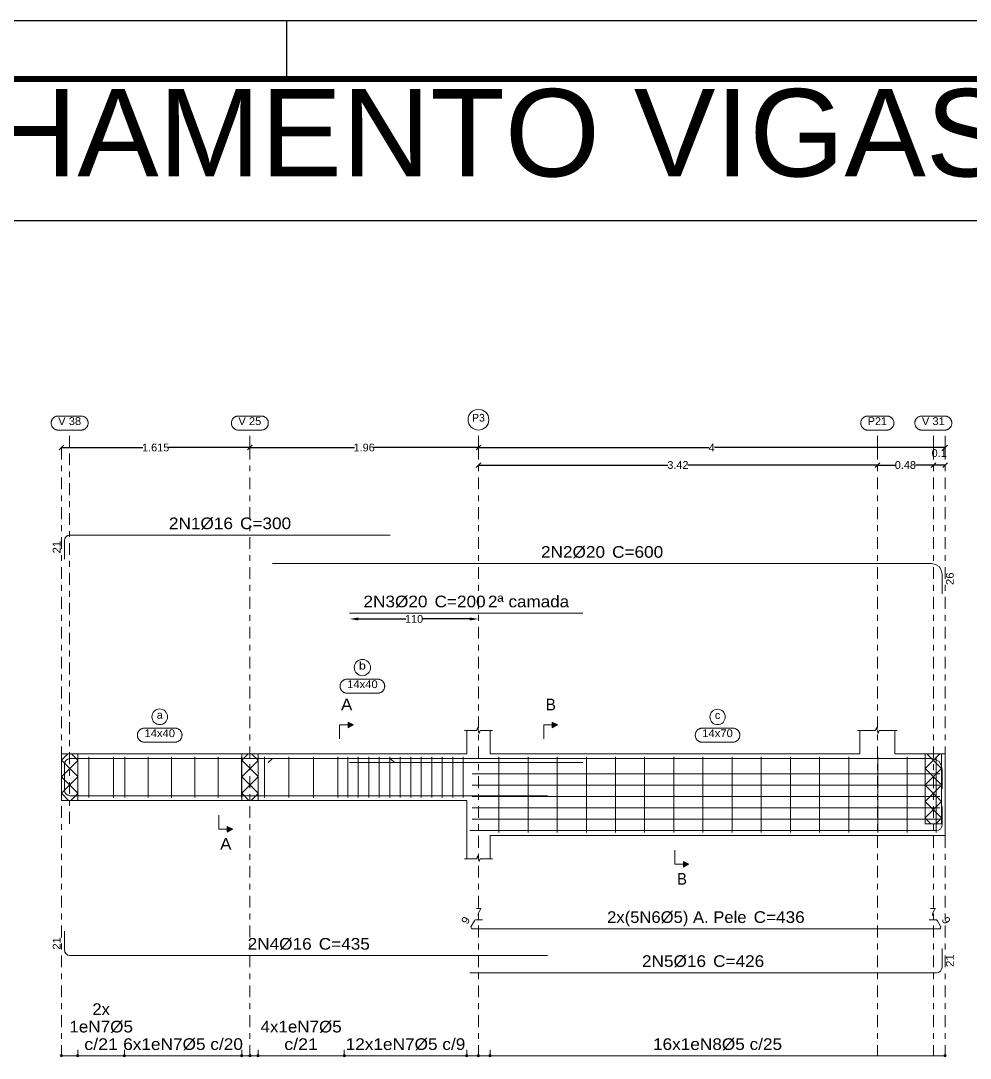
# Model space of a CAD drawing. Header units: centimetres. Extents: x 3194 to 3278, y -951 to -517.
# Drawn here: x 3218.35 to 3234.64, y -785.77 to -767.97 of the extents above; entities that cross this region are included whole.
import ezdxf
from ezdxf.enums import TextEntityAlignment as Align

# ---------------------------------------------------------------- set-up
doc = ezdxf.new("R2010")
doc.units = ezdxf.units.CM
doc.linetypes.add('CYPE_RAYAPUNTO', pattern=[0.4125, 0.2025, -0.105, 0, -0.105])
for name, color, linetype, lineweight in [('ARM_LONGITUDINAL_Ø16', 35, 'Continuous', 9), ('ARM_LONGITUDINAL_Ø20', 30, 'Continuous', 9), ('ARM_LONGITUDINAL_Ø5', 151, 'Continuous', 9), ('ARM_TRANSVERSAL_Ø5', 120, 'Continuous', 9), ('ELE_ARM_TRANS_TXT_EST', 7, 'Continuous', 9), ('ELE_CONT_NOS', 7, 'Continuous', 9), ('ELE_CONT_VIG_CONCRETO', 7, 'Continuous', 9), ('ELE_COT_COMPRIMENTO_PROJETADO', 8, 'Continuous', 0), ('ELE_COT_COT_ANCORAGENS', 8, 'Continuous', 0), ('ELE_COT_COT_ARM', 8, 'Continuous', 0), ('ELE_COT_COT_EST', 8, 'Continuous', 0), ('ELE_COT_COT_LIN_APOIOS', 8, 'CYPE_RAYAPUNTO', 0), ('ELE_REF_COT_LIN_AUX_COTA', 8, 'CYPE_RAYAPUNTO', 9), ('ELE_REF_LINHAS_MARCAS_PLANTA', 8, 'Continuous', 9), ('ELE_REF_MARCAS_PLANTA', 8, 'Continuous', 9), ('ELE_REF_REF_NOME', 8, 'Continuous', 9), ('ELE_REF_REF_REFERENCIA', 8, 'Continuous', 9), ('ELE_REF_TEXTO_REF_NOME', 8, 'Continuous', 9), ('ELE_REF_TEXTO_REF_REFERENCIA', 8, 'Continuous', 9), ('POR_ARM_LONG_ARM_TEXTOS', 7, 'Continuous', 9), ('POR_ARM_LONG_TXT_COMP', 7, 'Continuous', 9), ('POR_ARM_LONG_TXT_IND_LAYER_ARM_LONG', 7, 'Continuous', 9)]:
    doc.layers.add(name, color=color, linetype=linetype, lineweight=lineweight)
doc.layers.add('ARQ-FOLHA', color=7, linetype='Continuous')
doc.styles.add('CYPETXT', font='arial.ttf', dxfattribs={"height": 0.2})
doc.styles.add('CYPETXT_0.2', font='arial.ttf', dxfattribs={"height": 0.133333})
doc.styles.add('TQS_ARIAL', font='arial.ttf')
doc.dimstyles.new('cype_arrow', dxfattribs={"dimtxt": 0.18, "dimasz": 0.15, "dimexe": 0.05, "dimexo": 0.05, "dimgap": 0, "dimtad": 0, "dimdec": 4, "dimzin": 0, "dimdsep": 46, "dimtxsty": 'CYPETXT_0.2', "dimcen": 0.09, "dimadec": 0, "dimazin": 0, "dimtfac": 1, "dimtdec": 4, "dimtofl": 0, "dimtmove": 2, "dimatfit": 3, "dimfxl": 1, "dimtolj": 1, "dimtzin": 0, "dimarcsym": 0})
doc.dimstyles.new('cype_oblique', dxfattribs={"dimtxt": 0.18, "dimasz": 0.18, "dimexe": 0.05, "dimexo": 0.05, "dimgap": 0, "dimtad": 0, "dimdec": 4, "dimzin": 0, "dimdsep": 46, "dimtxsty": 'CYPETXT_0.2', "dimblk": 'OBLIQUE', "dimtsz": 0.04, "dimcen": 0.09, "dimadec": 0, "dimazin": 0, "dimtfac": 1, "dimtdec": 4, "dimtofl": 0, "dimtmove": 2, "dimatfit": 3, "dimfxl": 1, "dimtolj": 1, "dimtzin": 0, "dimarcsym": 0})

# ---------------------------------------------------------------- blocks, each defined once
blk = doc.blocks.new('*D1432')
at = {"layer": 'Defpoints', "color": 0, "transparency": 16777216}
for p in [(3226.203, -775.592), (3226.203, -775.592), (3233.043, -775.592)]:
    blk.add_point(p, dxfattribs=at)
at = {"layer": 'ELE_COT_COMPRIMENTO_PROJETADO', "color": 0, "lineweight": -2, "transparency": 16777216}
for p, q in [((3226.163, -775.632), (3226.243, -775.552)), ((3233.003, -775.632), (3233.083, -775.552)), ((3226.203, -775.592), (3229.451, -775.592)), ((3233.043, -775.592), (3229.795, -775.592))]:
    blk.add_line(p, q, dxfattribs=at)
at = {"layer": 'ELE_COT_COMPRIMENTO_PROJETADO', "color": 0, "transparency": 16777216, "insert": (3229.623, -775.592), "char_height": 0.1333, "attachment_point": 5, "style": 'CYPETXT_0.2'}
blk.add_mtext('\\A1;3.42', dxfattribs=at)
blk = doc.blocks.new('_OBLIQUE')
at = {"color": 0, "linetype": 'ByBlock'}
blk.add_line((-0.5, -0.5), (0.5, 0.5), dxfattribs=at)
blk = doc.blocks.new('*D1433')
at = {"layer": 'Defpoints', "color": 0, "transparency": 16777216}
for p in [(3233.043, -775.592), (3233.043, -775.592), (3234.003, -775.592)]:
    blk.add_point(p, dxfattribs=at)
at = {"layer": 'ELE_COT_COMPRIMENTO_PROJETADO', "color": 0, "lineweight": -2, "transparency": 16777216}
for p, q in [((3233.003, -775.632), (3233.083, -775.552)), ((3233.963, -775.632), (3234.043, -775.552)), ((3233.043, -775.592), (3233.35, -775.592)), ((3234.003, -775.592), (3233.696, -775.592))]:
    blk.add_line(p, q, dxfattribs=at)
at = {"layer": 'ELE_COT_COMPRIMENTO_PROJETADO', "color": 0, "transparency": 16777216, "insert": (3233.523, -775.592), "char_height": 0.1333, "attachment_point": 5, "style": 'CYPETXT_0.2'}
blk.add_mtext('\\A1;0.48', dxfattribs=at)
blk = doc.blocks.new('*D1434')
at = {"layer": 'Defpoints', "color": 0, "transparency": 16777216}
for p in [(3234.003, -775.592), (3234.003, -775.592), (3234.203, -775.592)]:
    blk.add_point(p, dxfattribs=at)
at = {"layer": 'ELE_COT_COMPRIMENTO_PROJETADO', "color": 0, "lineweight": -2, "transparency": 16777216}
for p, q in [((3233.963, -775.632), (3234.043, -775.552)), ((3234.163, -775.632), (3234.243, -775.552)), ((3234.203, -775.592), (3234.003, -775.592))]:
    blk.add_line(p, q, dxfattribs=at)
at = {"layer": 'ELE_COT_COMPRIMENTO_PROJETADO', "color": 0, "transparency": 16777216, "insert": (3234.103, -775.388), "char_height": 0.1333, "attachment_point": 5, "style": 'CYPETXT_0.2'}
blk.add_mtext('\\A1;0.1', dxfattribs=at)
blk = doc.blocks.new('*D1435')
at = {"layer": 'Defpoints', "color": 0, "transparency": 16777216}
for p in [(3219.053, -775.292), (3219.053, -775.292), (3222.283, -775.292)]:
    blk.add_point(p, dxfattribs=at)
at = {"layer": 'ELE_COT_COMPRIMENTO_PROJETADO', "color": 0, "lineweight": -2, "transparency": 16777216}
for p, q in [((3219.013, -775.332), (3219.093, -775.252)), ((3219.053, -775.292), (3220.449, -775.292)), ((3222.283, -775.292), (3220.887, -775.292)), ((3222.243, -775.332), (3222.323, -775.252))]:
    blk.add_line(p, q, dxfattribs=at)
at = {"layer": 'ELE_COT_COMPRIMENTO_PROJETADO', "color": 0, "transparency": 16777216, "insert": (3220.668, -775.292), "char_height": 0.1333, "attachment_point": 5, "style": 'CYPETXT_0.2'}
blk.add_mtext('\\A1;1.615', dxfattribs=at)
blk = doc.blocks.new('*D1436')
at = {"layer": 'Defpoints', "color": 0, "transparency": 16777216}
for p in [(3222.283, -775.292), (3222.283, -775.292), (3226.203, -775.292)]:
    blk.add_point(p, dxfattribs=at)
at = {"layer": 'ELE_COT_COMPRIMENTO_PROJETADO', "color": 0, "lineweight": -2, "transparency": 16777216}
for p, q in [((3222.243, -775.332), (3222.323, -775.252)), ((3222.283, -775.292), (3224.076, -775.292)), ((3226.203, -775.292), (3224.41, -775.292)), ((3226.163, -775.332), (3226.243, -775.252))]:
    blk.add_line(p, q, dxfattribs=at)
at = {"layer": 'ELE_COT_COMPRIMENTO_PROJETADO', "color": 0, "transparency": 16777216, "insert": (3224.243, -775.292), "char_height": 0.1333, "attachment_point": 5, "style": 'CYPETXT_0.2'}
blk.add_mtext('\\A1;1.96', dxfattribs=at)
blk = doc.blocks.new('*D1437')
at = {"layer": 'Defpoints', "color": 0, "transparency": 16777216}
for p in [(3226.203, -775.292), (3226.203, -775.292), (3234.203, -775.292)]:
    blk.add_point(p, dxfattribs=at)
at = {"layer": 'ELE_COT_COMPRIMENTO_PROJETADO', "color": 0, "lineweight": -2, "transparency": 16777216}
for p, q in [((3226.163, -775.332), (3226.243, -775.252)), ((3226.203, -775.292), (3230.157, -775.292)), ((3234.203, -775.292), (3230.249, -775.292)), ((3234.163, -775.332), (3234.243, -775.252))]:
    blk.add_line(p, q, dxfattribs=at)
at = {"layer": 'ELE_COT_COMPRIMENTO_PROJETADO', "color": 0, "transparency": 16777216, "insert": (3230.203, -775.292), "char_height": 0.1333, "attachment_point": 5, "style": 'CYPETXT_0.2'}
blk.add_mtext('\\A1;4', dxfattribs=at)
blk = doc.blocks.new('*D1438')
at = {"layer": 'Defpoints', "color": 0, "transparency": 16777216}
for p in [(3223.995, -778.232), (3226.203, -778.232), (3226.203, -778.232)]:
    blk.add_point(p, dxfattribs=at)
at = {"layer": 'ELE_COT_COT_ARM', "color": 0, "lineweight": -2, "transparency": 16777216}
for p, q in [((3224.145, -778.232), (3224.958, -778.232)), ((3226.053, -778.232), (3225.24, -778.232))]:
    blk.add_line(p, q, dxfattribs=at)
at = {"layer": 'ELE_COT_COT_ARM', "color": 0, "transparency": 16777216}
for points in [[(3224.145, -778.207), (3224.145, -778.257), (3223.995, -778.232)], [(3226.053, -778.207), (3226.053, -778.257), (3226.203, -778.232)]]:
    blk.add_solid(points, dxfattribs=at)
at = {"layer": 'ELE_COT_COT_ARM', "color": 0, "transparency": 16777216, "insert": (3225.099, -778.232), "char_height": 0.1333, "attachment_point": 5, "style": 'CYPETXT_0.2'}
blk.add_mtext('\\A1;110', dxfattribs=at)
blk = doc.blocks.new('FOLHA A1')
at = {"layer": 'ARQ-FOLHA'}
for p, q in [((841, 0), (0, 0)), ((286, -10), (286, 0))]:
    blk.add_line(p, q, dxfattribs=at)
at = {"layer": 'ARQ-FOLHA', "const_width": 1}
blk.add_lwpolyline([(25, -10), (25, -584), (831, -584), (831, -10), (25, -10)], dxfattribs=at)

msp = doc.modelspace()

# ---------------------------------------------------------------- hatches: boundary and pattern name
at = {"layer": 'ELE_REF_LINHAS_MARCAS_PLANTA'}
for points in [[(3223.96682, -780.09811), (3223.96682, -780.00211), (3224.06282, -780.05011)], [(3227.4678, -780.09811), (3227.4678, -780.00211), (3227.5638, -780.05011)], [(3221.8947, -781.79211), (3221.8947, -781.88811), (3221.9907, -781.84011)], [(3229.71701, -782.39211), (3229.71701, -782.48811), (3229.81301, -782.44011)]]:
    msp.add_hatch(color=256, dxfattribs=at).paths.add_polyline_path(points)

# ---------------------------------------------------------------- linework, layer by layer
msp.add_line((3196.8194, -771.39484), (3259.9194, -771.39484))
at = {"layer": 'ARM_LONGITUDINAL_Ø16'}
msp.add_line((3224.68701, -780.62711), (3224.76278, -780.69237), dxfattribs=at)
for points in [[(3219.10301, -777.20796), (3219.10301, -776.88796), (3219.11032, -776.85122), (3219.13113, -776.82008), (3219.16227, -776.79927), (3219.19901, -776.79196), (3224.68701, -776.79196)], [(3219.10301, -781.04311), (3219.10301, -780.72311), (3219.11032, -780.68637), (3219.13113, -780.65522), (3219.16227, -780.63441), (3219.19901, -780.62711), (3224.68701, -780.62711)], [(3219.10301, -780.84711), (3219.10301, -781.16711), (3219.11032, -781.20384), (3219.13113, -781.23499), (3219.16227, -781.2558), (3219.19901, -781.26311), (3227.38701, -781.26311)], [(3234.15301, -781.44711), (3234.15301, -781.76711), (3234.1457, -781.80384), (3234.12489, -781.83499), (3234.09374, -781.8558), (3234.05701, -781.86311), (3226.05301, -781.86311)], [(3219.10301, -783.58888), (3219.10301, -783.90888), (3219.11032, -783.94561), (3219.13113, -783.97676), (3219.16227, -783.99757), (3219.19901, -784.00488), (3227.38701, -784.00488)], [(3234.15301, -783.88492), (3234.15301, -784.20492), (3234.1457, -784.24165), (3234.12489, -784.2728), (3234.09374, -784.29361), (3234.05701, -784.30092), (3226.05301, -784.30092)]]:
    msp.add_lwpolyline(points, dxfattribs=at)
at = {"layer": 'ARM_LONGITUDINAL_Ø20'}
msp.add_line((3222.67301, -780.62711), (3222.59917, -780.69454), dxfattribs=at)
for points in [[(3234.15301, -777.802), (3234.15301, -777.462), (3234.1393, -777.39312), (3234.10028, -777.33472), (3234.04189, -777.2957), (3233.97301, -777.282), (3222.67301, -777.282)], [(3223.99459, -778.13233), (3227.99459, -778.13233)], [(3234.15301, -781.14711), (3234.15301, -780.80711), (3234.1393, -780.73822), (3234.10028, -780.67983), (3234.04189, -780.64081), (3233.97301, -780.62711), (3222.67301, -780.62711)], [(3223.99459, -780.69311), (3227.99459, -780.69311)]]:
    msp.add_lwpolyline(points, dxfattribs=at)
at = {"layer": 'ARM_LONGITUDINAL_Ø5'}
for points in [[(3226.09342, -780.88811), (3234.11259, -780.88811)], [(3226.09342, -781.08311), (3234.11259, -781.08311)], [(3226.09342, -781.27811), (3234.11259, -781.27811)], [(3226.09342, -781.47311), (3234.11259, -781.47311)], [(3226.09342, -781.66811), (3234.11259, -781.66811)], [(3226.27301, -783.3901), (3226.16321, -783.3901), (3226.15124, -783.39221), (3226.14072, -783.39829), (3226.1329, -783.4076), (3226.07321, -783.51099), (3226.07565, -783.52481), (3226.08267, -783.53696), (3226.09342, -783.54599), (3234.11259, -783.54599), (3234.12334, -783.53696), (3234.13036, -783.52481), (3234.1328, -783.51099), (3234.07311, -783.4076), (3234.0653, -783.39829), (3234.05477, -783.39221), (3234.0428, -783.3901), (3233.93301, -783.3901)]]:
    msp.add_lwpolyline(points, dxfattribs=at)
at = {"layer": 'ARM_TRANSVERSAL_Ø5'}
for p, q in [((3219.52301, -780.59511), (3219.52301, -781.29511)), ((3219.94301, -780.59511), (3219.94301, -781.29511)), ((3220.13801, -780.59511), (3220.13801, -781.29511)), ((3220.53801, -780.59511), (3220.53801, -781.29511)), ((3220.93801, -780.59511), (3220.93801, -781.29511)), ((3221.33801, -780.59511), (3221.33801, -781.29511)), ((3221.73801, -780.59511), (3221.73801, -781.29511)), ((3222.13801, -780.59511), (3222.13801, -781.29511)), ((3222.53203, -780.59511), (3222.53203, -781.29511)), ((3222.95203, -780.59511), (3222.95203, -781.29511)), ((3223.37203, -780.59511), (3223.37203, -781.29511)), ((3223.79203, -780.59511), (3223.79203, -781.29511)), ((3223.96203, -780.59511), (3223.96203, -781.29511)), ((3224.14203, -780.59511), (3224.14203, -781.29511)), ((3224.32203, -780.59511), (3224.32203, -781.29511)), ((3224.50203, -780.59511), (3224.50203, -781.29511)), ((3224.68203, -780.59511), (3224.68203, -781.29511)), ((3224.86203, -780.59511), (3224.86203, -781.29511)), ((3225.04203, -780.59511), (3225.04203, -781.29511)), ((3225.22203, -780.59511), (3225.22203, -781.29511)), ((3225.40203, -780.59511), (3225.40203, -781.29511)), ((3225.58203, -780.59511), (3225.58203, -781.29511)), ((3225.76203, -780.59511), (3225.76203, -781.29511)), ((3225.94203, -780.59511), (3225.94203, -781.29511)), ((3226.55301, -780.59511), (3226.55301, -781.89511)), ((3227.05301, -780.59511), (3227.05301, -781.89511)), ((3227.55301, -780.59511), (3227.55301, -781.89511)), ((3228.05301, -780.59511), (3228.05301, -781.89511)), ((3228.55301, -780.59511), (3228.55301, -781.89511)), ((3229.05301, -780.59511), (3229.05301, -781.89511)), ((3229.55301, -780.59511), (3229.55301, -781.89511)), ((3230.05301, -780.59511), (3230.05301, -781.89511)), ((3230.55301, -780.59511), (3230.55301, -781.89511)), ((3231.05301, -780.59511), (3231.05301, -781.89511)), ((3231.55301, -780.59511), (3231.55301, -781.89511)), ((3232.05301, -780.59511), (3232.05301, -781.89511)), ((3232.55301, -780.59511), (3232.55301, -781.89511)), ((3233.05301, -780.59511), (3233.05301, -781.89511)), ((3233.55301, -780.59511), (3233.55301, -781.89511)), ((3234.05301, -780.59511), (3234.05301, -781.89511))]:
    msp.add_line(p, q, dxfattribs=at)
at = {"layer": 'ELE_CONT_NOS'}
for p, q in [((3226.00301, -780.54511), (3226.00301, -780.14511)), ((3226.40301, -780.54511), (3226.40301, -780.14511)), ((3232.74301, -780.54511), (3232.74301, -780.14511)), ((3233.34301, -780.54511), (3233.34301, -780.14511)), ((3219.05301, -780.54511), (3219.05301, -781.34511)), ((3222.14301, -780.54511), (3222.14301, -780.54511)), ((3222.42301, -780.54511), (3222.42301, -780.54511)), ((3222.14301, -781.34511), (3222.14301, -781.34511)), ((3222.42301, -781.34511), (3222.42301, -781.34511)), ((3226.00301, -781.34511), (3226.00301, -782.34511)), ((3226.40301, -781.94511), (3226.40301, -782.34511))]:
    msp.add_line(p, q, dxfattribs=at)
at = {"layer": 'ELE_CONT_NOS', "lineweight": 0}
for p, q in [((3219.05301, -780.65688), (3219.16478, -780.54511)), ((3219.33301, -780.65404), (3219.22408, -780.54511)), ((3222.14301, -780.65688), (3222.25478, -780.54511)), ((3222.42301, -780.65404), (3222.31407, -780.54511)), ((3233.86301, -780.79688), (3234.11478, -780.54511)), ((3234.14301, -780.79688), (3233.89123, -780.54511)), ((3219.33301, -780.93688), (3219.05301, -780.65688)), ((3219.05301, -780.93972), (3219.33301, -780.65972)), ((3222.42301, -780.93688), (3222.14301, -780.65688)), ((3222.14301, -780.93972), (3222.42301, -780.65972)), ((3233.86301, -781.07972), (3234.14301, -780.79972)), ((3234.14301, -781.07972), (3233.86301, -780.79972)), ((3219.33301, -781.21972), (3219.05301, -780.93972)), ((3219.05301, -781.22257), (3219.33301, -780.94257)), ((3222.42301, -781.21972), (3222.14301, -780.93972)), ((3222.14301, -781.22257), (3222.42301, -780.94257)), ((3219.17555, -781.34511), (3219.05301, -781.22257)), ((3219.21331, -781.34511), (3219.33301, -781.22541)), ((3222.26555, -781.34511), (3222.14301, -781.22257)), ((3222.30331, -781.34511), (3222.42301, -781.22541)), ((3233.86301, -781.36257), (3234.14301, -781.08257)), ((3234.14301, -781.36257), (3233.86301, -781.08257)), ((3233.86301, -781.64541), (3234.14301, -781.36541)), ((3234.14301, -781.64541), (3233.86301, -781.36541)), ((3233.95986, -781.74511), (3233.86301, -781.64825)), ((3234.04615, -781.74511), (3234.14301, -781.64825))]:
    msp.add_line(p, q, dxfattribs=at)
at = {"layer": 'ELE_CONT_NOS'}
for points in [[(3225.96301, -780.14511), (3226.17301, -780.14511), (3226.18801, -780.09511), (3226.21801, -780.19511), (3226.23301, -780.14511), (3226.44301, -780.14511)], [(3232.70301, -780.14511), (3233.01301, -780.14511), (3233.02801, -780.09511), (3233.05801, -780.19511), (3233.07301, -780.14511), (3233.38301, -780.14511)], [(3219.05301, -780.54511), (3219.33301, -780.54511)], [(3222.14301, -780.54511), (3222.42301, -780.54511)], [(3219.05301, -781.34511), (3219.33301, -781.34511)], [(3222.14301, -781.34511), (3222.42301, -781.34511)], [(3232.74301, -781.94511), (3233.34301, -781.94511)], [(3225.96301, -782.34511), (3226.17301, -782.34511), (3226.18801, -782.29511), (3226.21801, -782.39511), (3226.23301, -782.34511), (3226.44301, -782.34511)]]:
    msp.add_lwpolyline(points, dxfattribs=at)
at = {"layer": 'ELE_CONT_NOS', "lineweight": 0}
for points in [[(3219.05301, -780.54511), (3219.05301, -781.34511), (3219.33301, -781.34511), (3219.33301, -780.54511), (3219.05301, -780.54511)], [(3222.14301, -780.54511), (3222.14301, -781.34511), (3222.42301, -781.34511), (3222.42301, -780.54511), (3222.14301, -780.54511)], [(3233.86301, -780.54511), (3233.86301, -781.74511), (3234.14301, -781.74511), (3234.14301, -780.54511), (3233.86301, -780.54511)]]:
    msp.add_lwpolyline(points, close=True, dxfattribs=at)
at = {"layer": 'ELE_CONT_VIG_CONCRETO'}
for p, q in [((3219.33301, -780.54511), (3222.14301, -780.54511)), ((3222.42301, -780.54511), (3226.00301, -780.54511)), ((3226.40301, -780.54511), (3232.74301, -780.54511)), ((3233.34301, -780.54511), (3234.00301, -780.54511)), ((3234.00301, -780.54511), (3234.20301, -780.54511)), ((3219.33301, -781.34511), (3222.14301, -781.34511)), ((3222.42301, -781.34511), (3226.00301, -781.34511)), ((3226.40301, -781.94511), (3232.74301, -781.94511)), ((3233.34301, -781.94511), (3234.00301, -781.94511))]:
    msp.add_line(p, q, dxfattribs=at)
msp.add_lwpolyline([(3234.00301, -781.94511), (3234.20301, -781.94511), (3234.20301, -780.54511)], dxfattribs=at)
at = {"layer": 'ELE_COT_COT_EST'}
for p, q in [((3219.05301, -785.72488), (3219.05301, -785.62488)), ((3219.33301, -785.72488), (3219.33301, -785.62488)), ((3220.13301, -785.72488), (3220.13301, -785.62488)), ((3222.14301, -785.72488), (3222.14301, -785.62488)), ((3222.28301, -785.72488), (3222.28301, -785.62488)), ((3222.42301, -785.72488), (3222.42301, -785.62488)), ((3223.90105, -785.72488), (3223.90105, -785.62488)), ((3226.00301, -785.72488), (3226.00301, -785.62488)), ((3226.20301, -785.72488), (3226.20301, -785.62488)), ((3226.40301, -785.72488), (3226.40301, -785.62488))]:
    msp.add_line(p, q, dxfattribs=at)
for points in [[(3219.05301, -785.72488), (3219.33301, -785.72488), (3219.33301, -785.62488)], [(3219.33301, -785.72488), (3220.13301, -785.72488), (3220.13301, -785.62488)], [(3220.13301, -785.72488), (3222.14301, -785.72488), (3222.14301, -785.62488)], [(3222.14301, -785.72488), (3222.28301, -785.72488), (3222.28301, -785.62488)], [(3222.28301, -785.72488), (3222.42301, -785.72488), (3222.42301, -785.62488)], [(3222.42301, -785.72488), (3223.90105, -785.72488), (3223.90105, -785.62488)], [(3223.90105, -785.72488), (3226.00301, -785.72488), (3226.00301, -785.62488)], [(3226.00301, -785.72488), (3226.20301, -785.72488), (3226.20301, -785.62488)], [(3226.20301, -785.72488), (3226.40301, -785.72488), (3226.40301, -785.62488)], [(3226.40301, -785.72488), (3234.20301, -785.72488), (3234.20301, -785.62488)]]:
    msp.add_lwpolyline(points, dxfattribs=at)
for centre in [(3219.05301, -785.72488), (3219.33301, -785.72488), (3219.33301, -785.72488), (3220.13301, -785.72488), (3220.13301, -785.72488), (3222.14301, -785.72488), (3222.14301, -785.72488), (3222.28301, -785.72488), (3222.28301, -785.72488), (3222.42301, -785.72488), (3222.42301, -785.72488), (3223.90105, -785.72488), (3223.90105, -785.72488), (3226.00301, -785.72488), (3226.00301, -785.72488), (3226.20301, -785.72488), (3226.20301, -785.72488), (3226.40301, -785.72488), (3226.40301, -785.72488), (3234.20301, -785.72488)]:
    msp.add_circle(centre, 0.02, dxfattribs=at)
at = {"layer": 'ELE_COT_COT_LIN_APOIOS'}
for p, q in [((3219.05301, -775.29196), (3219.05301, -785.72488)), ((3222.28301, -775.29196), (3222.28301, -785.72488)), ((3226.20301, -775.29196), (3226.20301, -785.72488)), ((3226.20301, -775.29196), (3226.20301, -785.72488)), ((3233.04301, -775.29196), (3233.04301, -785.72488)), ((3234.00301, -775.29196), (3234.00301, -785.72488)), ((3234.20301, -775.29196), (3234.20301, -785.72488)), ((3234.20301, -775.29196), (3234.20301, -785.72488))]:
    msp.add_line(p, q, dxfattribs=at)
at = {"layer": 'ELE_REF_COT_LIN_AUX_COTA'}
for p, q in [((3219.19301, -775.29196), (3219.19301, -774.99196)), ((3222.28301, -775.29196), (3222.28301, -774.99196)), ((3226.20301, -775.29196), (3226.20301, -774.99196)), ((3233.04301, -775.29196), (3233.04301, -774.99196)), ((3234.00301, -775.29196), (3234.00301, -774.99196)), ((3234.20301, -775.29196), (3234.20301, -774.99196)), ((3219.19301, -781.74511), (3219.19301, -775.29196))]:
    msp.add_line(p, q, dxfattribs=at)
at = {"layer": 'ELE_REF_LINHAS_MARCAS_PLANTA'}
for p, q in [((3223.82282, -780.05011), (3223.82282, -780.29011)), ((3223.82282, -780.05011), (3223.96682, -780.05011)), ((3227.3238, -780.05011), (3227.3238, -780.29011)), ((3227.3238, -780.05011), (3227.4678, -780.05011)), ((3221.7507, -781.84011), (3221.7507, -781.60011)), ((3221.7507, -781.84011), (3221.8947, -781.84011)), ((3229.57301, -782.44011), (3229.57301, -782.20011)), ((3229.57301, -782.44011), (3229.71701, -782.44011))]:
    msp.add_line(p, q, dxfattribs=at)
for points in [[(3223.96682, -780.09811), (3223.96682, -780.00211), (3224.06282, -780.05011)], [(3227.4678, -780.09811), (3227.4678, -780.00211), (3227.5638, -780.05011)], [(3221.8947, -781.79211), (3221.8947, -781.88811), (3221.9907, -781.84011)], [(3229.71701, -782.39211), (3229.71701, -782.48811), (3229.81301, -782.44011)]]:
    msp.add_lwpolyline(points, close=True, dxfattribs=at)
at = {"layer": 'ELE_REF_REF_NOME'}
for points in [[(3224.47501, -779.26511), (3224.48302, -779.26537), (3224.491, -779.26618), (3224.49891, -779.26751), (3224.50671, -779.26937), (3224.51437, -779.27174), (3224.52185, -779.27463), (3224.52913, -779.278), (3224.53616, -779.28186), (3224.54292, -779.28617), (3224.54938, -779.29093), (3224.5555, -779.29611), (3224.56126, -779.30168), (3224.56664, -779.30763), (3224.57161, -779.31392), (3224.57615, -779.32054), (3224.58024, -779.32744), (3224.58386, -779.33459), (3224.58699, -779.34198), (3224.58962, -779.34955), (3224.59174, -779.35729), (3224.59333, -779.36515), (3224.5944, -779.37309), (3224.59494, -779.3811), (3224.59494, -779.38912), (3224.5944, -779.39712), (3224.59333, -779.40506), (3224.59174, -779.41292), (3224.58962, -779.42066), (3224.58699, -779.42823), (3224.58386, -779.43562), (3224.58024, -779.44278), (3224.57615, -779.44968), (3224.57161, -779.45629), (3224.56664, -779.46258), (3224.56126, -779.46853), (3224.5555, -779.4741), (3224.54938, -779.47928), (3224.54292, -779.48404), (3224.53616, -779.48835), (3224.52913, -779.49221), (3224.52185, -779.49558), (3224.51437, -779.49847), (3224.50671, -779.50084), (3224.49891, -779.5027), (3224.491, -779.50403), (3224.48302, -779.50484), (3224.47501, -779.50511), (3223.95101, -779.50511), (3223.94299, -779.50484), (3223.93501, -779.50403), (3223.9271, -779.5027), (3223.9193, -779.50084), (3223.91164, -779.49847), (3223.90416, -779.49558), (3223.89688, -779.49221), (3223.88985, -779.48835), (3223.88309, -779.48404), (3223.87664, -779.47928), (3223.87051, -779.4741), (3223.86475, -779.46853), (3223.85937, -779.46258), (3223.8544, -779.45629), (3223.84986, -779.44968), (3223.84577, -779.44278), (3223.84215, -779.43562), (3223.83902, -779.42823), (3223.83639, -779.42066), (3223.83427, -779.41292), (3223.83268, -779.40506), (3223.83161, -779.39712), (3223.83107, -779.38912), (3223.83107, -779.3811), (3223.83161, -779.37309), (3223.83268, -779.36515), (3223.83427, -779.35729), (3223.83639, -779.34955), (3223.83902, -779.34198), (3223.84215, -779.33459), (3223.84577, -779.32744), (3223.84986, -779.32054), (3223.8544, -779.31392), (3223.85937, -779.30763), (3223.86475, -779.30168), (3223.87051, -779.29611), (3223.87664, -779.29093), (3223.88309, -779.28617), (3223.88985, -779.28186), (3223.89688, -779.278), (3223.90416, -779.27463), (3223.91164, -779.27174), (3223.9193, -779.26937), (3223.9271, -779.26751), (3223.93501, -779.26618), (3223.94299, -779.26537), (3223.95101, -779.26511), (3224.47501, -779.26511)], [(3221.00001, -780.10511), (3221.00802, -780.10537), (3221.016, -780.10618), (3221.02391, -780.10751), (3221.03171, -780.10937), (3221.03937, -780.11174), (3221.04685, -780.11463), (3221.05413, -780.118), (3221.06116, -780.12186), (3221.06792, -780.12617), (3221.07438, -780.13093), (3221.0805, -780.13611), (3221.08627, -780.14168), (3221.09164, -780.14763), (3221.09661, -780.15392), (3221.10115, -780.16054), (3221.10524, -780.16744), (3221.10886, -780.17459), (3221.11199, -780.18198), (3221.11462, -780.18955), (3221.11674, -780.19729), (3221.11833, -780.20515), (3221.1194, -780.21309), (3221.11994, -780.2211), (3221.11994, -780.22912), (3221.1194, -780.23712), (3221.11833, -780.24506), (3221.11674, -780.25292), (3221.11462, -780.26066), (3221.11199, -780.26823), (3221.10886, -780.27562), (3221.10524, -780.28278), (3221.10115, -780.28968), (3221.09661, -780.29629), (3221.09164, -780.30258), (3221.08627, -780.30853), (3221.0805, -780.3141), (3221.07438, -780.31928), (3221.06792, -780.32404), (3221.06116, -780.32835), (3221.05413, -780.33221), (3221.04685, -780.33558), (3221.03937, -780.33847), (3221.03171, -780.34084), (3221.02391, -780.3427), (3221.016, -780.34403), (3221.00802, -780.34484), (3221.00001, -780.34511), (3220.47601, -780.34511), (3220.46799, -780.34484), (3220.46001, -780.34403), (3220.4521, -780.3427), (3220.4443, -780.34084), (3220.43664, -780.33847), (3220.42916, -780.33558), (3220.42189, -780.33221), (3220.41485, -780.32835), (3220.40809, -780.32404), (3220.40164, -780.31928), (3220.39551, -780.3141), (3220.38975, -780.30853), (3220.38437, -780.30258), (3220.3794, -780.29629), (3220.37486, -780.28968), (3220.37077, -780.28278), (3220.36716, -780.27562), (3220.36402, -780.26823), (3220.36139, -780.26066), (3220.35928, -780.25292), (3220.35768, -780.24506), (3220.35661, -780.23712), (3220.35607, -780.22912), (3220.35607, -780.2211), (3220.35661, -780.21309), (3220.35768, -780.20515), (3220.35928, -780.19729), (3220.36139, -780.18955), (3220.36402, -780.18198), (3220.36716, -780.17459), (3220.37077, -780.16744), (3220.37486, -780.16054), (3220.3794, -780.15392), (3220.38437, -780.14763), (3220.38975, -780.14168), (3220.39551, -780.13611), (3220.40164, -780.13093), (3220.40809, -780.12617), (3220.41485, -780.12186), (3220.42189, -780.118), (3220.42916, -780.11463), (3220.43664, -780.11174), (3220.4443, -780.10937), (3220.4521, -780.10751), (3220.46001, -780.10618), (3220.46799, -780.10537), (3220.47601, -780.10511), (3221.00001, -780.10511)], [(3230.56501, -780.10511), (3230.57302, -780.10537), (3230.581, -780.10618), (3230.58891, -780.10751), (3230.59671, -780.10937), (3230.60437, -780.11174), (3230.61185, -780.11463), (3230.61913, -780.118), (3230.62616, -780.12186), (3230.63292, -780.12617), (3230.63938, -780.13093), (3230.6455, -780.13611), (3230.65126, -780.14168), (3230.65664, -780.14763), (3230.66161, -780.15392), (3230.66615, -780.16054), (3230.67024, -780.16744), (3230.67386, -780.17459), (3230.67699, -780.18198), (3230.67962, -780.18955), (3230.68174, -780.19729), (3230.68333, -780.20515), (3230.6844, -780.21309), (3230.68494, -780.2211), (3230.68494, -780.22912), (3230.6844, -780.23712), (3230.68333, -780.24506), (3230.68174, -780.25292), (3230.67962, -780.26066), (3230.67699, -780.26823), (3230.67386, -780.27562), (3230.67024, -780.28278), (3230.66615, -780.28968), (3230.66161, -780.29629), (3230.65664, -780.30258), (3230.65126, -780.30853), (3230.6455, -780.3141), (3230.63938, -780.31928), (3230.63292, -780.32404), (3230.62616, -780.32835), (3230.61913, -780.33221), (3230.61185, -780.33558), (3230.60437, -780.33847), (3230.59671, -780.34084), (3230.58891, -780.3427), (3230.581, -780.34403), (3230.57302, -780.34484), (3230.56501, -780.34511), (3230.04101, -780.34511), (3230.03299, -780.34484), (3230.02501, -780.34403), (3230.0171, -780.3427), (3230.0093, -780.34084), (3230.00164, -780.33847), (3229.99416, -780.33558), (3229.98688, -780.33221), (3229.97985, -780.32835), (3229.97309, -780.32404), (3229.96664, -780.31928), (3229.96051, -780.3141), (3229.95475, -780.30853), (3229.94937, -780.30258), (3229.9444, -780.29629), (3229.93986, -780.28968), (3229.93577, -780.28278), (3229.93215, -780.27562), (3229.92902, -780.26823), (3229.92639, -780.26066), (3229.92427, -780.25292), (3229.92268, -780.24506), (3229.92161, -780.23712), (3229.92107, -780.22912), (3229.92107, -780.2211), (3229.92161, -780.21309), (3229.92268, -780.20515), (3229.92427, -780.19729), (3229.92639, -780.18955), (3229.92902, -780.18198), (3229.93215, -780.17459), (3229.93577, -780.16744), (3229.93986, -780.16054), (3229.9444, -780.15392), (3229.94937, -780.14763), (3229.95475, -780.14168), (3229.96051, -780.13611), (3229.96664, -780.13093), (3229.97309, -780.12617), (3229.97985, -780.12186), (3229.98688, -780.118), (3229.99416, -780.11463), (3230.00164, -780.11174), (3230.0093, -780.10937), (3230.0171, -780.10751), (3230.02501, -780.10618), (3230.03299, -780.10537), (3230.04101, -780.10511), (3230.56501, -780.10511)]]:
    msp.add_lwpolyline(points, close=True, dxfattribs=at)
for centre, radius in [((3224.21301, -779.06578), 0.13933), ((3220.73801, -779.9104), 0.13471), ((3230.30301, -779.91302), 0.13209)]:
    msp.add_circle(centre, radius, dxfattribs=at)
at = {"layer": 'ELE_REF_REF_REFERENCIA'}
for points in [[(3219.39001, -774.75196), (3219.39802, -774.75223), (3219.406, -774.75303), (3219.41391, -774.75436), (3219.42171, -774.75622), (3219.42937, -774.7586), (3219.43685, -774.76148), (3219.44413, -774.76486), (3219.45116, -774.76871), (3219.45792, -774.77303), (3219.46438, -774.77778), (3219.4705, -774.78296), (3219.47627, -774.78853), (3219.48165, -774.79448), (3219.48662, -774.80078), (3219.49115, -774.80739), (3219.49524, -774.81429), (3219.49886, -774.82145), (3219.50199, -774.82883), (3219.50462, -774.8364), (3219.50674, -774.84414), (3219.50834, -774.852), (3219.5094, -774.85995), (3219.50994, -774.86795), (3219.50994, -774.87597), (3219.5094, -774.88397), (3219.50834, -774.89192), (3219.50674, -774.89978), (3219.50462, -774.90751), (3219.50199, -774.91509), (3219.49886, -774.92247), (3219.49524, -774.92963), (3219.49115, -774.93653), (3219.48662, -774.94314), (3219.48165, -774.94943), (3219.47627, -774.95538), (3219.4705, -774.96096), (3219.46438, -774.96613), (3219.45792, -774.97089), (3219.45116, -774.97521), (3219.44413, -774.97906), (3219.43685, -774.98244), (3219.42937, -774.98532), (3219.42171, -774.98769), (3219.41391, -774.98955), (3219.406, -774.99089), (3219.39802, -774.99169), (3219.39001, -774.99196), (3218.99601, -774.99196), (3218.98799, -774.99169), (3218.98001, -774.99089), (3218.97211, -774.98955), (3218.9643, -774.98769), (3218.95664, -774.98532), (3218.94916, -774.98244), (3218.94189, -774.97906), (3218.93485, -774.97521), (3218.92809, -774.97089), (3218.92164, -774.96613), (3218.91551, -774.96096), (3218.90975, -774.95538), (3218.90437, -774.94943), (3218.8994, -774.94314), (3218.89486, -774.93653), (3218.89077, -774.92963), (3218.88716, -774.92247), (3218.88403, -774.91509), (3218.8814, -774.90751), (3218.87928, -774.89978), (3218.87768, -774.89192), (3218.87661, -774.88397), (3218.87607, -774.87597), (3218.87607, -774.86795), (3218.87661, -774.85995), (3218.87768, -774.852), (3218.87928, -774.84414), (3218.8814, -774.8364), (3218.88403, -774.82883), (3218.88716, -774.82145), (3218.89077, -774.81429), (3218.89486, -774.80739), (3218.8994, -774.80078), (3218.90437, -774.79448), (3218.90975, -774.78853), (3218.91551, -774.78296), (3218.92164, -774.77778), (3218.92809, -774.77303), (3218.93485, -774.76871), (3218.94189, -774.76486), (3218.94916, -774.76148), (3218.95664, -774.7586), (3218.9643, -774.75622), (3218.97211, -774.75436), (3218.98001, -774.75303), (3218.98799, -774.75223), (3218.99601, -774.75196), (3219.39001, -774.75196)], [(3222.48001, -774.75196), (3222.48802, -774.75223), (3222.496, -774.75303), (3222.50391, -774.75436), (3222.51171, -774.75622), (3222.51937, -774.7586), (3222.52685, -774.76148), (3222.53413, -774.76486), (3222.54116, -774.76871), (3222.54792, -774.77303), (3222.55438, -774.77778), (3222.5605, -774.78296), (3222.56626, -774.78853), (3222.57164, -774.79448), (3222.57661, -774.80078), (3222.58115, -774.80739), (3222.58524, -774.81429), (3222.58886, -774.82145), (3222.59199, -774.82883), (3222.59462, -774.8364), (3222.59674, -774.84414), (3222.59833, -774.852), (3222.5994, -774.85995), (3222.59994, -774.86795), (3222.59994, -774.87597), (3222.5994, -774.88397), (3222.59833, -774.89192), (3222.59674, -774.89978), (3222.59462, -774.90751), (3222.59199, -774.91509), (3222.58886, -774.92247), (3222.58524, -774.92963), (3222.58115, -774.93653), (3222.57661, -774.94314), (3222.57164, -774.94943), (3222.56626, -774.95538), (3222.5605, -774.96096), (3222.55438, -774.96613), (3222.54792, -774.97089), (3222.54116, -774.97521), (3222.53413, -774.97906), (3222.52685, -774.98244), (3222.51937, -774.98532), (3222.51171, -774.98769), (3222.50391, -774.98955), (3222.496, -774.99089), (3222.48802, -774.99169), (3222.48001, -774.99196), (3222.08601, -774.99196), (3222.07799, -774.99169), (3222.07001, -774.99089), (3222.0621, -774.98955), (3222.0543, -774.98769), (3222.04664, -774.98532), (3222.03916, -774.98244), (3222.03188, -774.97906), (3222.02485, -774.97521), (3222.01809, -774.97089), (3222.01164, -774.96613), (3222.00551, -774.96096), (3221.99975, -774.95538), (3221.99437, -774.94943), (3221.9894, -774.94314), (3221.98486, -774.93653), (3221.98077, -774.92963), (3221.97715, -774.92247), (3221.97402, -774.91509), (3221.97139, -774.90751), (3221.96927, -774.89978), (3221.96768, -774.89192), (3221.96661, -774.88397), (3221.96607, -774.87597), (3221.96607, -774.86795), (3221.96661, -774.85995), (3221.96768, -774.852), (3221.96927, -774.84414), (3221.97139, -774.8364), (3221.97402, -774.82883), (3221.97715, -774.82145), (3221.98077, -774.81429), (3221.98486, -774.80739), (3221.9894, -774.80078), (3221.99437, -774.79448), (3221.99975, -774.78853), (3222.00551, -774.78296), (3222.01164, -774.77778), (3222.01809, -774.77303), (3222.02485, -774.76871), (3222.03188, -774.76486), (3222.03916, -774.76148), (3222.04664, -774.7586), (3222.0543, -774.75622), (3222.0621, -774.75436), (3222.07001, -774.75303), (3222.07799, -774.75223), (3222.08601, -774.75196), (3222.48001, -774.75196)], [(3233.20701, -774.75196), (3233.21502, -774.75223), (3233.223, -774.75303), (3233.23091, -774.75436), (3233.23871, -774.75622), (3233.24637, -774.7586), (3233.25385, -774.76148), (3233.26113, -774.76486), (3233.26816, -774.76871), (3233.27492, -774.77303), (3233.28138, -774.77778), (3233.2875, -774.78296), (3233.29326, -774.78853), (3233.29864, -774.79448), (3233.30361, -774.80078), (3233.30815, -774.80739), (3233.31224, -774.81429), (3233.31586, -774.82145), (3233.31899, -774.82883), (3233.32162, -774.8364), (3233.32374, -774.84414), (3233.32533, -774.852), (3233.3264, -774.85995), (3233.32694, -774.86795), (3233.32694, -774.87597), (3233.3264, -774.88397), (3233.32533, -774.89192), (3233.32374, -774.89978), (3233.32162, -774.90751), (3233.31899, -774.91509), (3233.31586, -774.92247), (3233.31224, -774.92963), (3233.30815, -774.93653), (3233.30361, -774.94314), (3233.29864, -774.94943), (3233.29326, -774.95538), (3233.2875, -774.96096), (3233.28138, -774.96613), (3233.27492, -774.97089), (3233.26816, -774.97521), (3233.26113, -774.97906), (3233.25385, -774.98244), (3233.24637, -774.98532), (3233.23871, -774.98769), (3233.23091, -774.98955), (3233.223, -774.99089), (3233.21502, -774.99169), (3233.20701, -774.99196), (3232.87901, -774.99196), (3232.87099, -774.99169), (3232.86301, -774.99089), (3232.8551, -774.98955), (3232.8473, -774.98769), (3232.83964, -774.98532), (3232.83216, -774.98244), (3232.82488, -774.97906), (3232.81785, -774.97521), (3232.81109, -774.97089), (3232.80464, -774.96613), (3232.79851, -774.96096), (3232.79275, -774.95538), (3232.78737, -774.94943), (3232.7824, -774.94314), (3232.77786, -774.93653), (3232.77377, -774.92963), (3232.77015, -774.92247), (3232.76702, -774.91509), (3232.76439, -774.90751), (3232.76227, -774.89978), (3232.76068, -774.89192), (3232.75961, -774.88397), (3232.75907, -774.87597), (3232.75907, -774.86795), (3232.75961, -774.85995), (3232.76068, -774.852), (3232.76227, -774.84414), (3232.76439, -774.8364), (3232.76702, -774.82883), (3232.77015, -774.82145), (3232.77377, -774.81429), (3232.77786, -774.80739), (3232.7824, -774.80078), (3232.78737, -774.79448), (3232.79275, -774.78853), (3232.79851, -774.78296), (3232.80464, -774.77778), (3232.81109, -774.77303), (3232.81785, -774.76871), (3232.82488, -774.76486), (3232.83216, -774.76148), (3232.83964, -774.7586), (3232.8473, -774.75622), (3232.8551, -774.75436), (3232.86301, -774.75303), (3232.87099, -774.75223), (3232.87901, -774.75196), (3233.20701, -774.75196)], [(3234.20001, -774.75196), (3234.20802, -774.75223), (3234.216, -774.75303), (3234.22391, -774.75436), (3234.23171, -774.75622), (3234.23937, -774.7586), (3234.24685, -774.76148), (3234.25413, -774.76486), (3234.26116, -774.76871), (3234.26792, -774.77303), (3234.27438, -774.77778), (3234.2805, -774.78296), (3234.28626, -774.78853), (3234.29164, -774.79448), (3234.29661, -774.80078), (3234.30115, -774.80739), (3234.30524, -774.81429), (3234.30886, -774.82145), (3234.31199, -774.82883), (3234.31462, -774.8364), (3234.31674, -774.84414), (3234.31833, -774.852), (3234.3194, -774.85995), (3234.31994, -774.86795), (3234.31994, -774.87597), (3234.3194, -774.88397), (3234.31833, -774.89192), (3234.31674, -774.89978), (3234.31462, -774.90751), (3234.31199, -774.91509), (3234.30886, -774.92247), (3234.30524, -774.92963), (3234.30115, -774.93653), (3234.29661, -774.94314), (3234.29164, -774.94943), (3234.28626, -774.95538), (3234.2805, -774.96096), (3234.27438, -774.96613), (3234.26792, -774.97089), (3234.26116, -774.97521), (3234.25413, -774.97906), (3234.24685, -774.98244), (3234.23937, -774.98532), (3234.23171, -774.98769), (3234.22391, -774.98955), (3234.216, -774.99089), (3234.20802, -774.99169), (3234.20001, -774.99196), (3233.80601, -774.99196), (3233.79799, -774.99169), (3233.79001, -774.99089), (3233.7821, -774.98955), (3233.7743, -774.98769), (3233.76664, -774.98532), (3233.75916, -774.98244), (3233.75188, -774.97906), (3233.74485, -774.97521), (3233.73809, -774.97089), (3233.73164, -774.96613), (3233.72551, -774.96096), (3233.71975, -774.95538), (3233.71437, -774.94943), (3233.7094, -774.94314), (3233.70486, -774.93653), (3233.70077, -774.92963), (3233.69715, -774.92247), (3233.69402, -774.91509), (3233.69139, -774.90751), (3233.68927, -774.89978), (3233.68768, -774.89192), (3233.68661, -774.88397), (3233.68607, -774.87597), (3233.68607, -774.86795), (3233.68661, -774.85995), (3233.68768, -774.852), (3233.68927, -774.84414), (3233.69139, -774.8364), (3233.69402, -774.82883), (3233.69715, -774.82145), (3233.70077, -774.81429), (3233.70486, -774.80739), (3233.7094, -774.80078), (3233.71437, -774.79448), (3233.71975, -774.78853), (3233.72551, -774.78296), (3233.73164, -774.77778), (3233.73809, -774.77303), (3233.74485, -774.76871), (3233.75188, -774.76486), (3233.75916, -774.76148), (3233.76664, -774.7586), (3233.7743, -774.75622), (3233.7821, -774.75436), (3233.79001, -774.75303), (3233.79799, -774.75223), (3233.80601, -774.75196), (3234.20001, -774.75196)]]:
    msp.add_lwpolyline(points, close=True, dxfattribs=at)
msp.add_circle((3226.20301, -774.81357), 0.17839, dxfattribs=at)

# ---------------------------------------------------------------- block references
at = {"layer": 'ARQ-FOLHA', "xscale": 0.1, "yscale": 0.1, "zscale": 0.1}
msp.add_blockref('FOLHA A1', (3194.3194, -767.9709), dxfattribs=at)

# ---------------------------------------------------------------- texts
at = {"insert": (3211.05675, -769.14181), "char_height": 1.5, "attachment_point": 1, "style": 'TQS_ARIAL'}
msp.add_mtext_dynamic_manual_height_columns('DETALHAMENTO VIGAS 1º ANDAR', width=72.2611045, gutter_width=12.5, heights=[0], dxfattribs=at)
at = {"layer": 'ELE_ARM_TRANS_TXT_EST', "style": 'CYPETXT'}
for s, width, p, p2 in [('2x', 1.016644, (3219.58301, -785.02488), (3219.88301, -785.02488)), ('1eN7%%c5', 1.049339, (3219.18701, -785.32488), (3220.27901, -785.32488)), ('4x1eN7%%c5', 1.042116, (3222.46603, -785.32488), (3223.85803, -785.32488)), ('c/21', 1.096376, (3219.44351, -785.62488), (3220.02251, -785.62488)), ('6x1eN7%%c5 c/20', 1.056929, (3220.11201, -785.62488), (3222.16401, -785.62488)), ('c/21', 1.096376, (3222.87253, -785.62488), (3223.45153, -785.62488)), ('12x1eN7%%c5 c/9', 1.056929, (3223.92603, -785.62488), (3225.97803, -785.62488)), ('16x1eN8%%c5 c/25', 1.055863, (3229.19601, -785.62488), (3231.41001, -785.62488))]:
    msp.add_text(s, height=0.2, dxfattribs=dict(at, width=width)).set_placement(p, p2, align=Align.FIT)
at = {"layer": 'ELE_COT_COT_ANCORAGENS', "style": 'CYPETXT', "width": 1.042546}
for s, height, rotation, p, p2 in [('21', 0.133333, 90, (3219.03634, -777.10796), (3219.03634, -776.89196)), ('26', 0.133333, 90, (3234.35301, -777.65), (3234.35301, -777.434)), ('9', 0.13333, 60.00071, (3226.01327, -783.48148), (3226.06727, -783.38794)), ('9', 0.13333, 299.99929, (3234.13874, -783.38794), (3234.19274, -783.48148)), ('21', 0.133333, 90, (3219.03634, -783.90488), (3219.03634, -783.68888)), ('21', 0.133333, 90, (3234.35301, -784.20092), (3234.35301, -783.98492))]:
    msp.add_text(s, height=height, rotation=rotation, dxfattribs=at).set_placement(p, p2, align=Align.FIT)
for p, p2 in [((3226.15401, -783.32343), (3226.26201, -783.32343)), ((3233.94401, -783.32343), (3234.05201, -783.32343))]:
    msp.add_text('7', height=0.13333, dxfattribs=at).set_placement(p, p2, align=Align.FIT)
at = {"layer": 'ELE_REF_MARCAS_PLANTA', "style": 'CYPETXT'}
for s, width, p, p2 in [('A', 1.044083, (3223.84532, -779.80011), (3224.04032, -779.80011)), ('B', 0.917592, (3227.3583, -779.80011), (3227.5293, -779.80011)), ('A', 1.044083, (3221.7732, -782.19011), (3221.9682, -782.19011)), ('B', 0.917592, (3229.60751, -782.79011), (3229.77851, -782.79011))]:
    msp.add_text(s, height=0.2, dxfattribs=dict(at, width=width)).set_placement(p, p2, align=Align.FIT)
at = {"layer": 'ELE_REF_TEXTO_REF_NOME', "style": 'CYPETXT'}
for s, height, width, p, p2 in [('b', 0.13333, 1.139078, (3224.15401, -779.09911), (3224.27201, -779.09911)), ('14x40', 0.133333, 1.032505, (3223.95101, -779.41844), (3224.47501, -779.41844)), ('a', 0.13333, 0.984627, (3220.68701, -779.94373), (3220.78901, -779.94373)), ('c', 0.13333, 0.987832, (3230.25701, -779.94635), (3230.34901, -779.94635)), ('14x40', 0.133333, 1.032505, (3220.47601, -780.25844), (3221.00001, -780.25844)), ('14x70', 0.133333, 1.032505, (3230.04101, -780.25844), (3230.56501, -780.25844))]:
    msp.add_text(s, height=height, dxfattribs=dict(at, width=width)).set_placement(p, p2, align=Align.FIT)
at = {"layer": 'ELE_REF_TEXTO_REF_REFERENCIA', "style": 'CYPETXT'}
for s, width, p, p2 in [('V 38', 1.028253, (3218.99601, -774.90529), (3219.39001, -774.90529)), ('V 25', 1.028253, (3222.08601, -774.90529), (3222.48001, -774.90529)), ('P3', 0.965629, (3226.09301, -774.8469), (3226.31301, -774.8469)), ('P21', 0.989671, (3232.87901, -774.90529), (3233.20701, -774.90529)), ('V 31', 1.028253, (3233.80601, -774.90529), (3234.20001, -774.90529))]:
    msp.add_text(s, height=0.133333, dxfattribs=dict(at, width=width)).set_placement(p, p2, align=Align.FIT)
at = {"layer": 'POR_ARM_LONG_ARM_TEXTOS', "style": 'CYPETXT'}
for s, width, p, p2 in [('2N1%%c16', 1.055105, (3220.89551, -776.69196), (3221.99351, -776.69196)), ('2N2%%c20', 1.055105, (3227.27551, -777.182), (3228.37351, -777.182)), ('2N3%%c20', 1.055105, (3224.23109, -778.03233), (3225.32909, -778.03233)), ('2x(5N6%%c5) A. Pele', 1.019667, (3228.40901, -783.44599), (3230.80001, -783.44599)), ('2N4%%c16', 1.055105, (3222.24551, -783.90488), (3223.34351, -783.90488)), ('2N5%%c16', 1.055105, (3229.00751, -784.20092), (3230.10551, -784.20092))]:
    msp.add_text(s, height=0.2, dxfattribs=dict(at, width=width)).set_placement(p, p2, align=Align.FIT)
at = {"layer": 'POR_ARM_LONG_TXT_COMP', "style": 'CYPETXT', "width": 1.053117}
for s, p, p2 in [(' C=300', (3222.03351, -776.69196), (3222.99051, -776.69196)), (' C=600', (3228.41351, -777.182), (3229.37051, -777.182)), (' C=200', (3225.36909, -778.03233), (3226.32609, -778.03233)), (' C=436', (3230.84001, -783.44599), (3231.79701, -783.44599)), (' C=435', (3223.38351, -783.90488), (3224.34051, -783.90488)), (' C=426', (3230.14551, -784.20092), (3231.10251, -784.20092))]:
    msp.add_text(s, height=0.2, dxfattribs=at).set_placement(p, p2, align=Align.FIT)
at = {"layer": 'POR_ARM_LONG_TXT_IND_LAYER_ARM_LONG', "style": 'CYPETXT', "width": 1.046284}
msp.add_text('2ª camada', height=0.2, dxfattribs=at).set_placement((3226.36609, -778.03233), (3227.75809, -778.03233), align=Align.FIT)

# ---------------------------------------------------------------- dimensions: what is measured, and where the dimension line sits
at = {"layer": 'ELE_COT_COMPRIMENTO_PROJETADO'}
for p1, p2, text, picture, middle in [((3222.28301, -775.29196), (3219.05301, -775.29196), '1.615', '*D1435', (3220.66801, -775.29196)), ((3226.20301, -775.29196), (3222.28301, -775.29196), '1.96', '*D1436', (3224.24301, -775.29196)), ((3234.20301, -775.29196), (3226.20301, -775.29196), '4', '*D1437', (3230.20301, -775.29196)), ((3234.20301, -775.59196), (3234.00301, -775.59196), '0.1', '*D1434', (3234.10301, -775.38773)), ((3233.04301, -775.59196), (3226.20301, -775.59196), '3.42', '*D1432', (3229.62301, -775.59196)), ((3234.00301, -775.59196), (3233.04301, -775.59196), '0.48', '*D1433', (3233.52301, -775.59196))]:
    dim = msp.add_aligned_dim(p1=p1, p2=p2, distance=0, text=text, dimstyle='cype_oblique', override={"dimexe": 0, "dimexo": 0}, dxfattribs=at)
    dim.commit()
    dim.dimension.update_dxf_attribs({"geometry": picture, "text_midpoint": middle})
at = {"layer": 'ELE_COT_COT_ARM'}
dim = msp.add_aligned_dim(p1=(3223.99459, -778.23233), p2=(3226.20301, -778.23233), distance=0, text='110', dimstyle='cype_arrow', override={"dimexe": 0, "dimexo": 0}, dxfattribs=at)
dim.commit()
dim.dimension.update_dxf_attribs({"geometry": '*D1438', "text_midpoint": (3225.0988, -778.23233)})

doc.saveas('drawing.dxf')
